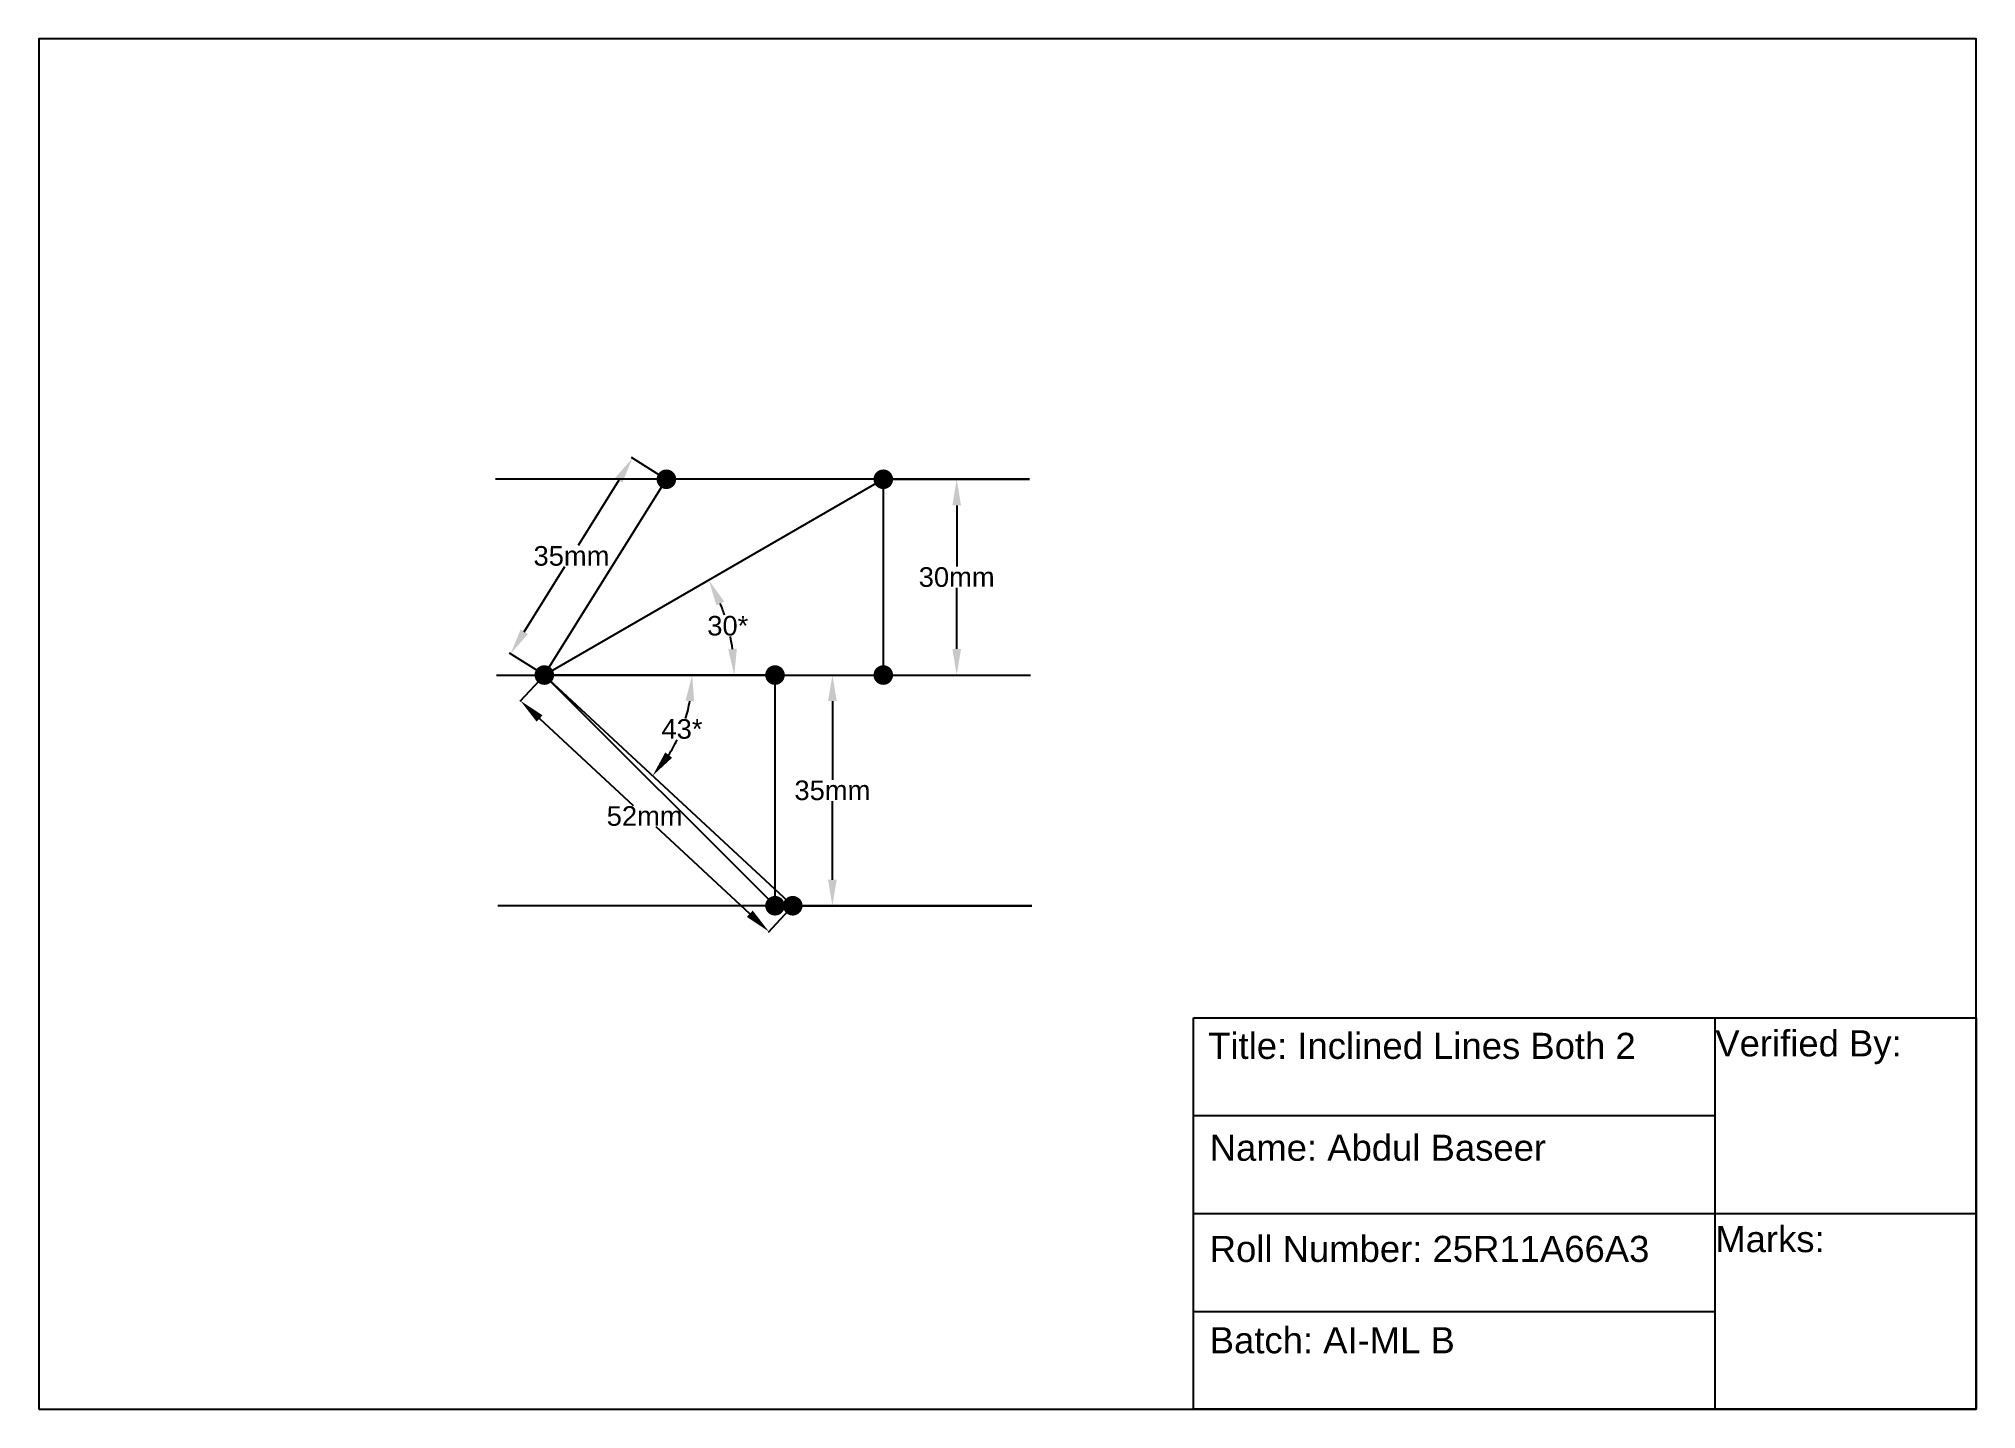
# Model space of a CAD drawing. Header units: millimetres. Extents: x 0 to 297, y 0 to 210.
import ezdxf

# ---------------------------------------------------------------- set-up
doc = ezdxf.new("R2010")
doc.units = ezdxf.units.MM
doc.header["$MEASUREMENT"] = 0
for name, color, linetype in [('Final Lines', 1, 'Continuous'), ('Points', 6, 'Continuous'), ('ProjLin', 2, 'Continuous'), ('RefLin', 3, 'Continuous'), ('RTFRFV', 4, 'Continuous')]:
    doc.layers.add(name, color=color, linetype=linetype)
doc.styles.get("Standard").update_dxf_attribs({"font": 'arial.ttf'})
doc.dimstyles.get("Standard").update_dxf_attribs({"dimtxt": 3, "dimasz": 4, "dimexe": 0.18, "dimexo": 0.0625, "dimgap": 0.09, "dimtad": 0, "dimtih": 1, "dimtoh": 1, "dimdec": 0, "dimzin": 0, "dimdsep": 46, "dimtxsty": 'Standard', "dimcen": 0.09, "dimadec": 0, "dimazin": 0, "dimtfac": 1, "dimtdec": 0, "dimtofl": 0, "dimtmove": 0, "dimatfit": 3, "dimfxl": 1, "dimtolj": 1, "dimtzin": 0, "dimarcsym": 0})

# ---------------------------------------------------------------- blocks, each defined once
blk = doc.blocks.new('*D1')
at = {"layer": 'Defpoints', "color": 0, "transparency": 16777216}
for p in [(91.01, 145.74), (96.21, 142.5), (77.5, 112.5)]:
    blk.add_point(p, dxfattribs=at)
at = {"layer": 'Points', "color": 0, "lineweight": -2, "transparency": 16777216}
for p, q in [((96.15, 142.53), (90.86, 145.83)), ((88.9, 142.34), (82.67, 132.36)), ((74.42, 119.13), (80.65, 129.12)), ((77.45, 112.53), (72.15, 115.83))]:
    blk.add_line(p, q, dxfattribs=at)
at = {"layer": 'Points', "color": 0, "transparency": 16777216}
for points in [[(88.33, 142.7), (89.46, 141.99), (91.01, 145.74)], [(73.86, 119.49), (74.99, 118.78), (72.31, 115.74)]]:
    blk.add_solid(points, dxfattribs=at)
at = {"layer": 'Points', "color": 0, "transparency": 16777216, "insert": (81.66, 130.74), "char_height": 3, "attachment_point": 5}
blk.add_mtext('\\A1;35mm', dxfattribs=at)
blk = doc.blocks.new('*D2')
at = {"layer": 'Defpoints', "color": 0, "transparency": 16777216}
for p in [(77.5, 112.5), (115.58, 77.15), (111.92, 73.2)]:
    blk.add_point(p, dxfattribs=at)
at = {"layer": 'Points', "color": 0, "lineweight": -2, "transparency": 16777216}
for p, q in [((77.46, 112.45), (73.72, 108.43)), ((76.77, 105.84), (91.13, 92.5)), ((108.99, 75.93), (94.63, 89.26)), ((115.54, 77.1), (111.8, 73.07))]:
    blk.add_line(p, q, dxfattribs=at)
at = {"layer": 'Points', "color": 0, "transparency": 16777216}
for points in [[(77.23, 106.33), (76.32, 105.35), (73.84, 108.56)], [(109.44, 76.41), (108.54, 75.44), (111.92, 73.2)]]:
    blk.add_solid(points, dxfattribs=at)
at = {"layer": 'Points', "color": 0, "transparency": 16777216, "insert": (92.88, 90.88), "char_height": 3, "attachment_point": 5}
blk.add_mtext('\\A1;52mm', dxfattribs=at)
blk = doc.blocks.new('*D3')
at = {"layer": 'Defpoints', "color": 0, "transparency": 16777216}
for p in [(129.46, 142.5), (129.46, 112.5), (140.71, 112.5)]:
    blk.add_point(p, dxfattribs=at)
at = {"layer": 'Points', "color": 0, "lineweight": -2, "transparency": 16777216}
for p, q in [((129.52, 142.5), (140.89, 142.5)), ((140.71, 138.5), (140.71, 129.12)), ((140.71, 116.5), (140.71, 125.88)), ((129.52, 112.5), (140.89, 112.5))]:
    blk.add_line(p, q, dxfattribs=at)
at = {"layer": 'Points', "color": 0, "transparency": 16777216}
for points in [[(140.05, 138.5), (141.38, 138.5), (140.71, 142.5)], [(140.05, 116.5), (141.38, 116.5), (140.71, 112.5)]]:
    blk.add_solid(points, dxfattribs=at)
at = {"layer": 'Points', "color": 0, "transparency": 16777216, "insert": (140.71, 127.5), "char_height": 3, "attachment_point": 5}
blk.add_mtext('\\A1;30mm', dxfattribs=at)
blk = doc.blocks.new('*D4')
at = {"layer": 'Defpoints', "color": 0, "transparency": 16777216}
for p in [(112.86, 112.5), (121.66, 112.5), (112.86, 77.14)]:
    blk.add_point(p, dxfattribs=at)
at = {"layer": 'Points', "color": 0, "lineweight": -2, "transparency": 16777216}
for p, q in [((112.92, 112.5), (121.84, 112.5)), ((121.66, 108.5), (121.66, 96.45)), ((121.66, 81.14), (121.66, 93.2)), ((112.92, 77.14), (121.84, 77.14))]:
    blk.add_line(p, q, dxfattribs=at)
at = {"layer": 'Points', "color": 0, "transparency": 16777216}
for points in [[(120.99, 108.5), (122.32, 108.5), (121.66, 112.5)], [(120.99, 81.14), (122.32, 81.14), (121.66, 77.14)]]:
    blk.add_solid(points, dxfattribs=at)
at = {"layer": 'Points', "color": 0, "transparency": 16777216, "insert": (121.66, 94.82), "char_height": 3, "attachment_point": 5}
blk.add_mtext('\\A1;35mm', dxfattribs=at)
blk = doc.blocks.new('*D6')
at = {"layer": 'Defpoints', "color": 0, "transparency": 16777216}
for p in [(129.46, 142.5), (106.17, 117.56), (77.5, 112.5), (77.5, 112.5), (129.46, 112.5)]:
    blk.add_point(p, dxfattribs=at)
at = {"layer": 'Points', "color": 0, "lineweight": -2, "transparency": 16777216}
for start, end in [(18.3338, 22.1224), (7.8776, 11.7174)]:
    blk.add_arc((77.5, 112.5), 29.12, start, end, dxfattribs=at)
at = {"layer": 'Points', "color": 0, "transparency": 16777216}
for points in [[(103.87, 123.17), (105.07, 123.76), (102.72, 127.06)], [(107.01, 116.54), (105.68, 116.44), (106.62, 112.5)]]:
    blk.add_solid(points, dxfattribs=at)
at = {"layer": 'Points', "color": 0, "transparency": 16777216, "insert": (105.62, 120.04), "char_height": 3, "attachment_point": 5}
blk.add_mtext('\\A1;30*', dxfattribs=at)
blk = doc.blocks.new('*D7')
at = {"layer": 'Defpoints', "color": 0, "transparency": 16777216}
for p in [(77.5, 112.5), (77.5, 112.5), (129.46, 112.5), (97.4, 101.66), (115.58, 77.15)]:
    blk.add_point(p, dxfattribs=at)
at = {"layer": 'Points', "color": 0, "lineweight": -2, "transparency": 16777216}
for start, end in [(342.909, 349.875), (327.2497, 334.0819)]:
    blk.add_arc((77.5, 112.5), 22.66, start, end, dxfattribs=at)
at = {"layer": 'Points', "color": 0, "transparency": 16777216}
for points in [[(99.15, 108.57), (100.48, 108.46), (100.16, 112.5)], [(97.09, 99.83), (96.04, 100.65), (94.11, 97.08)]]:
    blk.add_solid(points, dxfattribs=at)
at = {"layer": 'Points', "color": 0, "transparency": 16777216, "insert": (98.6, 104.22), "char_height": 3, "attachment_point": 5}
blk.add_mtext('\\A1;43*', dxfattribs=at)

msp = doc.modelspace()

# ---------------------------------------------------------------- linework, layer by layer
for p, q in [((177, 0), (177, 60)), ((177, 60), (297, 60)), ((257, 0), (257, 60)), ((297, 60), (297, 0)), ((177, 45), (257, 45)), ((177, 30), (297, 30)), ((177, 15), (257, 15)), ((297, 0), (177, 0))]:
    msp.add_line(p, q)
msp.add_lwpolyline([(0, 0), (297, 0), (297, 210), (0, 210)], close=True)
at = {"layer": 'Final Lines'}
for q in [(96.21, 142.5), (115.58, 77.15)]:
    msp.add_line((77.5, 112.5), q, dxfattribs=at)
at = {"layer": 'Points', "const_width": 1.5}
for points in [[(95.46, 142.5, 1), (96.96, 142.5, 1)], [(128.71, 142.5, 1), (130.21, 142.5, 1)], [(76.75, 112.5, 1), (78.25, 112.5, 1)], [(112.11, 112.5, 1), (113.61, 112.5, 1)], [(128.71, 112.5, 1), (130.21, 112.5, 1)], [(112.11, 77.15, 1), (113.61, 77.15, 1)], [(114.83, 77.15, 1), (116.33, 77.15, 1)]]:
    msp.add_lwpolyline(points, format="xyb", close=True, dxfattribs=at)
at = {"layer": 'ProjLin'}
for p, q in [((77.5, 112.5), (129.46, 142.5)), ((129.46, 142.5), (129.46, 112.5)), ((77.5, 112.5), (112.86, 77.14)), ((112.86, 112.5), (77.5, 112.5)), ((112.86, 77.14), (112.86, 112.5))]:
    msp.add_line(p, q, dxfattribs=at)
at = {"layer": 'RefLin'}
for p, q in [((151.86, 142.5), (70, 142.5)), ((129.46, 142.5), (151.86, 142.5)), ((70.18, 112.5), (152.03, 112.5)), ((152.24, 77.14), (70.39, 77.14)), ((112.86, 77.14), (152.24, 77.14))]:
    msp.add_line(p, q, dxfattribs=at)
at = {"layer": 'RTFRFV'}
msp.add_line((77.5, 112.5), (129.46, 112.5), dxfattribs=at)

# ---------------------------------------------------------------- texts
for s, p in [('Title: Inclined Lines Both 2', (179.27, 53.68)), ('Verified By:', (257, 54.07)), ('Name: Abdul Baseer', (179.5, 38.07)), ('Roll Number: 25R11A66A3', (179.5, 22.57)), ('Marks:', (257, 24.07)), ('Batch: AI-ML B', (179.5, 8.57))]:
    msp.add_text(s, height=4).set_placement(p)

# ---------------------------------------------------------------- dimensions: what is measured, and where the dimension line sits
at = {"layer": 'Points'}
for p2, distance, picture, middle in [((96.21, 142.5), 6.12, '*D1', (81.66, 130.74)), ((115.58, 77.15), -5.38, '*D2', (92.88, 90.88))]:
    dim = msp.add_aligned_dim(p1=(77.5, 112.5), p2=p2, distance=distance, dimstyle='Standard', override={"dimpost": 'mm'}, dxfattribs=at)
    dim.commit()
    dim.dimension.update_dxf_attribs({"geometry": picture, "text_midpoint": middle})
for base, line1, line2, text, picture, middle in [((106.17, 117.56), ((77.5, 112.5), (129.46, 112.5)), ((77.5, 112.5), (129.46, 142.5)), '30*', '*D6', (105.62, 120.04)), ((97.4, 101.66), ((77.5, 112.5), (115.58, 77.15)), ((77.5, 112.5), (129.46, 112.5)), '43*', '*D7', (98.6, 104.22))]:
    dim = msp.add_angular_dim_2l(base=base, line1=line1, line2=line2, text=text, dimstyle='Standard', override={"dimpost": 'mm'}, dxfattribs=at)
    dim.commit()
    dim.dimension.update_dxf_attribs({"geometry": picture, "text_midpoint": middle})
for base, p1, p2, picture, middle in [((140.71, 112.5), (129.46, 142.5), (129.46, 112.5), '*D3', (140.71, 127.5)), ((121.66, 112.5), (112.86, 77.14), (112.86, 112.5), '*D4', (121.66, 94.82))]:
    dim = msp.add_linear_dim(base=base, p1=p1, p2=p2, angle=90, dimstyle='Standard', override={"dimpost": 'mm'}, dxfattribs=at)
    dim.commit()
    dim.dimension.update_dxf_attribs({"geometry": picture, "text_midpoint": middle})

doc.saveas('drawing.dxf')
